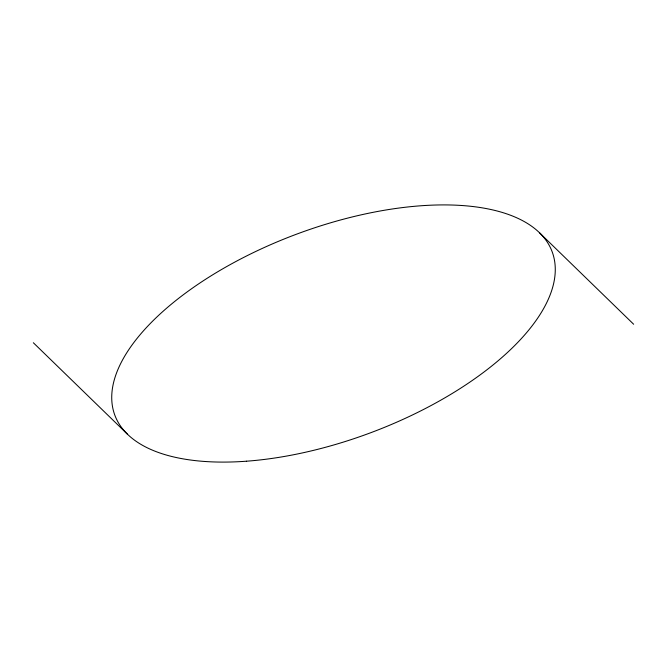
<?xml version="1.0" encoding="UTF-8"?>
<svg xmlns="http://www.w3.org/2000/svg" width="667" height="667" viewBox="0 0 667 667"><rect width="100%" height="100%" fill="white"/><g stroke="black" fill="none" stroke-linecap="round" stroke-linejoin="round"><path stroke-width="1" d="M539.478 232.733L633.65 324.254M33.35 342.746L127.522 434.267M246.415 461.214A233.433 105.978 -20.5 0 0 553.677 256.612A233.433 105.978 -20.5 0 0 200.408 282.675A233.433 105.978 -20.5 0 0 246.415 461.214"/></g></svg>
